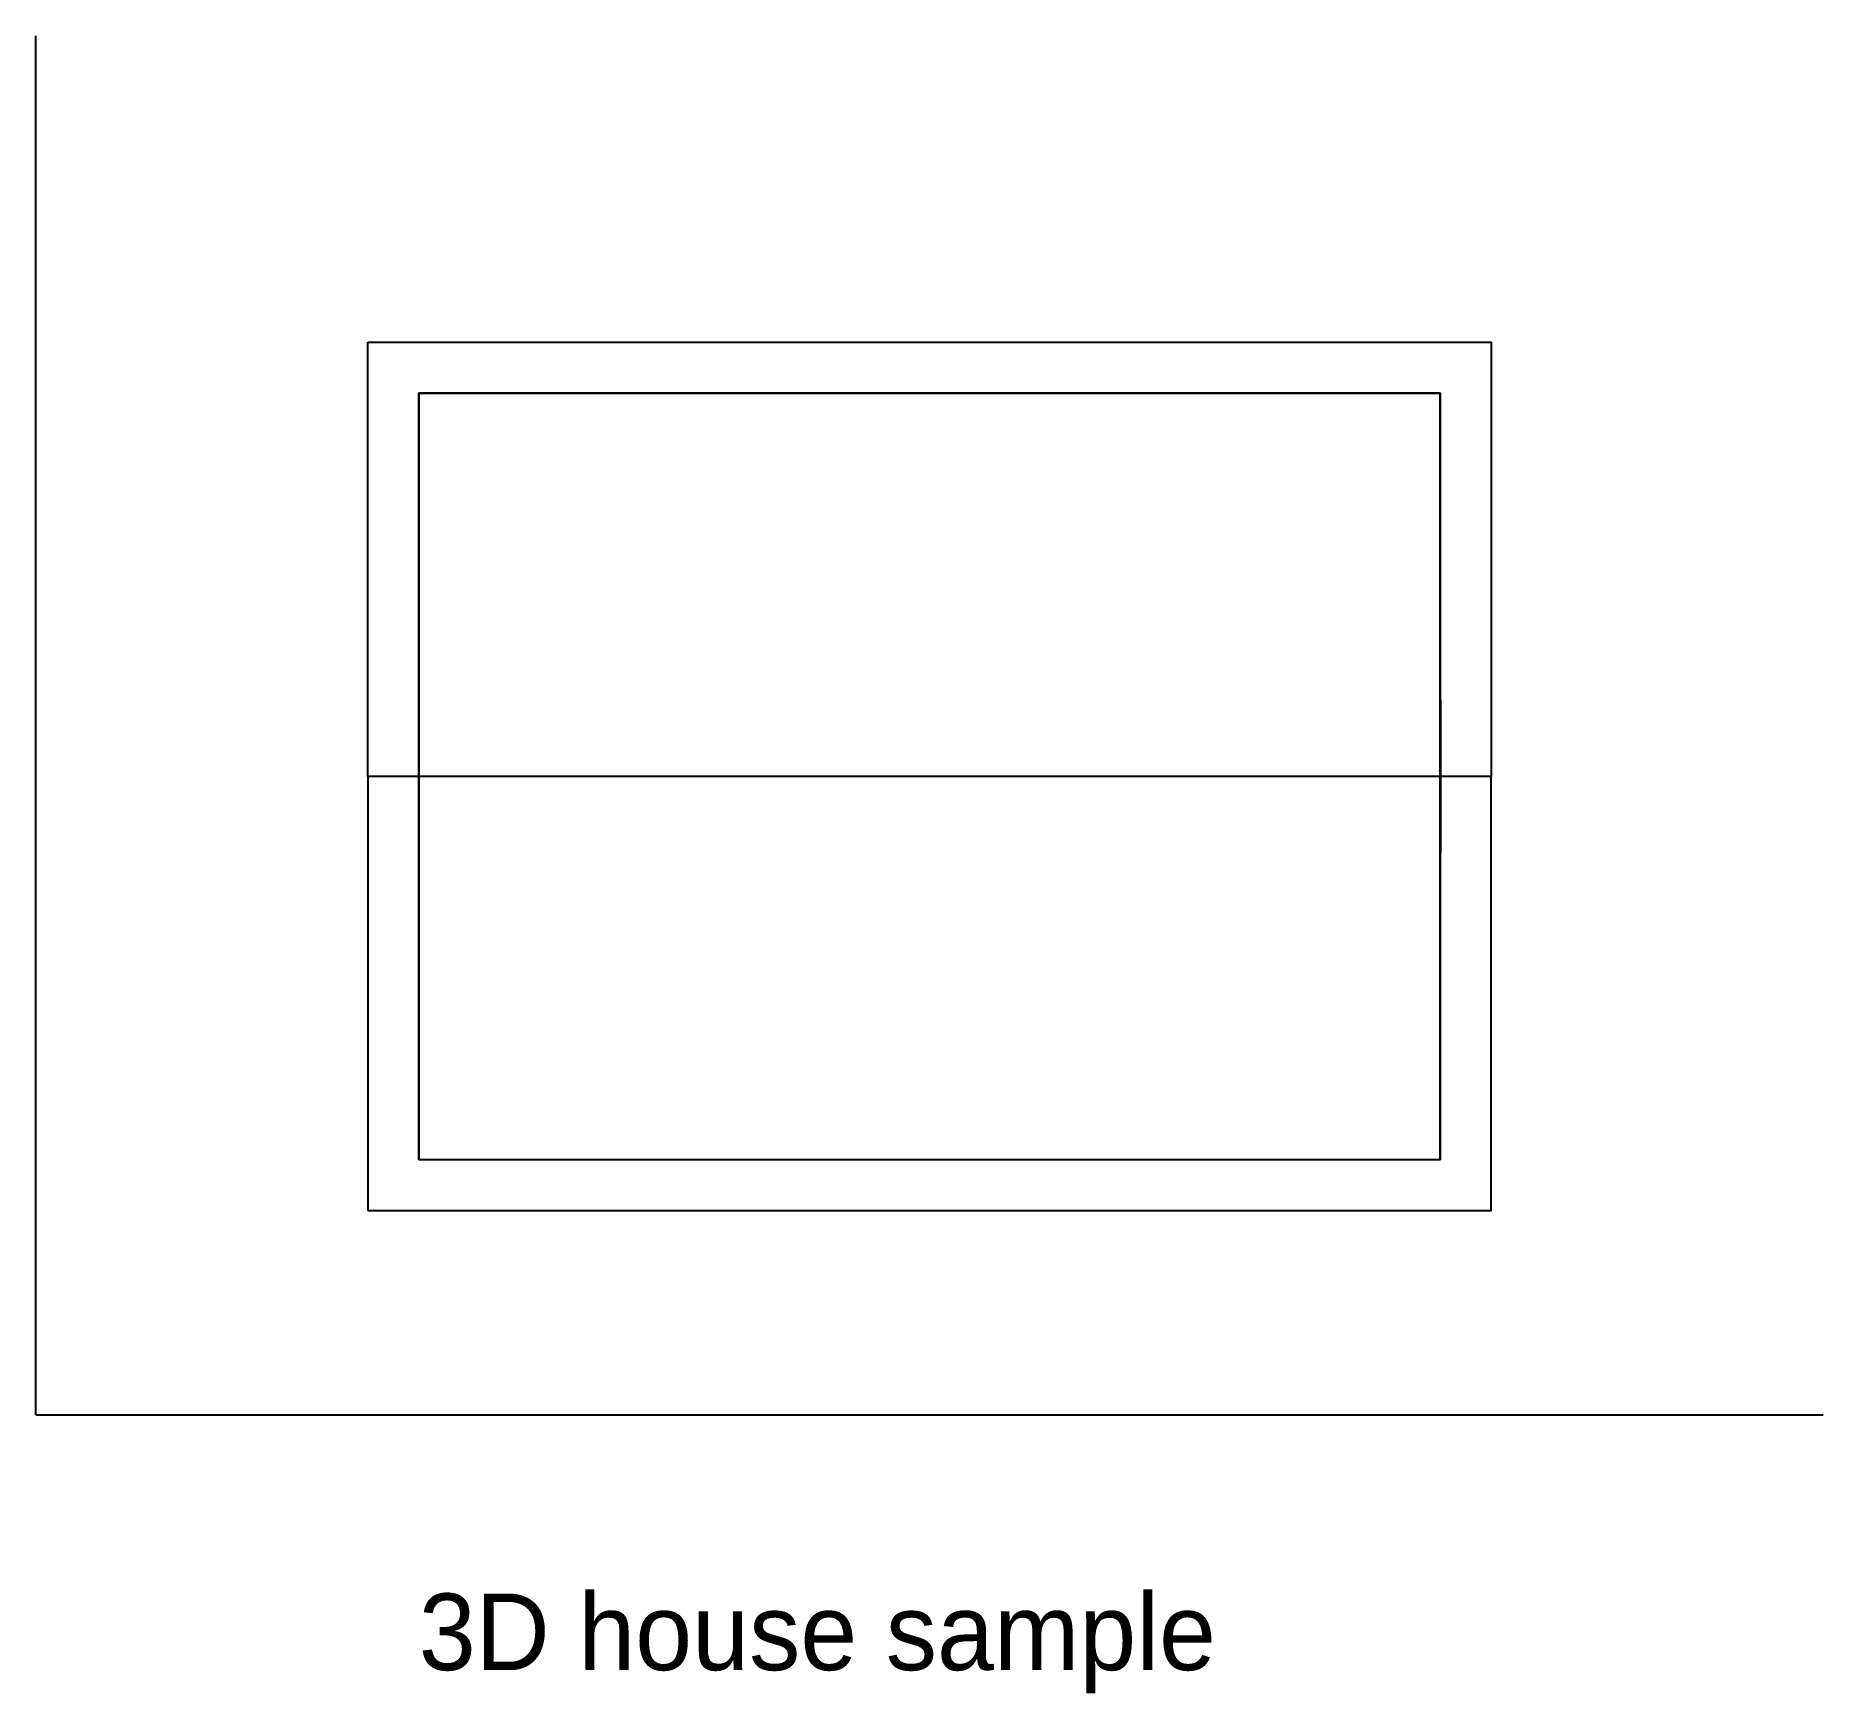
# Model space of a CAD drawing. Header units: millimetres. Extents: x -15 to 55, y -20.9 to 44.
import ezdxf

# ---------------------------------------------------------------- set-up
doc = ezdxf.new("R2010")
doc.units = ezdxf.units.MM
for name, color, linetype in [('FENCE', 3, 'Continuous'), ('FLOOR', 252, 'Continuous'), ('NOTES', 2, 'Continuous'), ('ROOF', 1, 'Continuous'), ('WALLS', 7, 'Continuous')]:
    doc.layers.add(name, color=color, linetype=linetype)

msp = doc.modelspace()

# ---------------------------------------------------------------- linework, layer by layer
at = {"layer": 'FENCE'}
for p, q in [((-15, 35), (-15, 44)), ((-15, 26), (-15, 35)), ((-15, 17), (-15, 26)), ((-15, 8), (-15, 17)), ((-15, -1), (-15, 8)), ((-15, -10), (-15, -1)), ((-15, -10), (55, -10))]:
    msp.add_line(p, q, dxfattribs=at)
at = {"layer": 'FLOOR'}
msp.add_3dface([(0, 0), (40, 0), (40, 30), (0, 30)], dxfattribs=at)
at = {"layer": 'WALLS', "color": 5, "extrusion": (1, 0, 0)}
msp.add_circle((15, 12, 40.01), 3, dxfattribs=at)
at = {"layer": 'WALLS'}
for points in [[(40, 30), (0, 30), (0, 30, 20), (40, 30, 20)], [(0, 30), (0, 0), (0, 0, 20), (0, 30, 20)], [(40, 0), (40, 30), (40, 30, 20), (40, 0, 20)]]:
    msp.add_3dface(points, dxfattribs=at)
at = {"layer": 'WALLS', "invisible_edges": 4}
for points in [[(0, 0), (16, 0), (16, 0, 20), (0, 0, 20)], [(16, 0, 14), (24, 0, 14), (24, 0, 20), (16, 0, 20)], [(24, 0), (40, 0), (40, 0, 20), (24, 0, 20)]]:
    msp.add_3dface(points, dxfattribs=at)

# ---------------------------------------------------------------- texts
at = {"layer": 'NOTES', "extrusion": (0, -1, 0)}
msp.add_text('No. 42', height=2.5, dxfattribs=at).set_placement((5, 16, 0.01))
at = {"layer": 'NOTES'}
msp.add_text('3D house sample', height=3, dxfattribs=at).set_placement((0, -20))

# ---------------------------------------------------------------- meshes
at = {"layer": 'ROOF'}
mesh = msp.add_polyface(dxfattribs=at)
corners = [(-2, -2, 20), (42, -2, 20), (42, 15, 32), (-2, 15, 32), (-2, 32, 20), (42, 32, 20), (0, 0, 20), (0, 30, 20), (0, 15, 32), (40, 0, 20), (40, 30, 20), (40, 15, 32)]
mesh.append_faces([[corners[k] for k in face] for face in [(0, 1, 2, 3), (4, 5, 2, 3), (6, 7, 8), (9, 10, 11)]])

doc.saveas('drawing.dxf')
